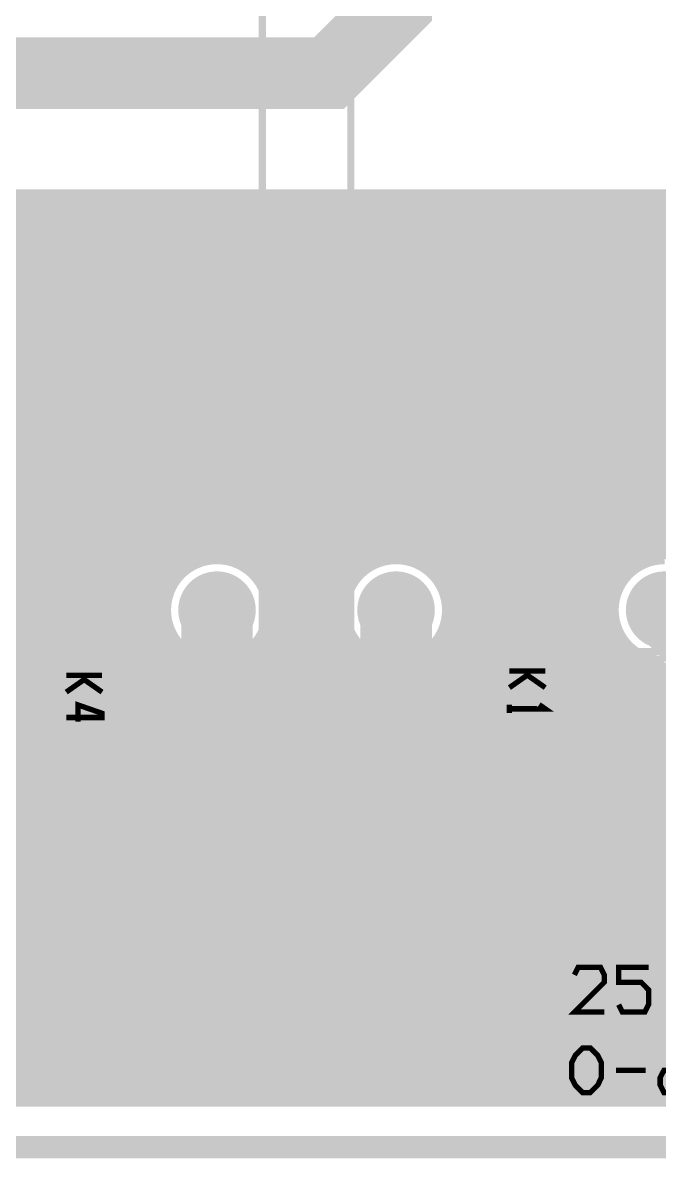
# Model space of a CAD drawing. Extents: x -5 to 112, y -62 to 71.
# Drawn here: x 74.5 to 92.56, y -5.4 to 26.83 of the extents above; entities that cross this region are included whole.
import ezdxf

# ---------------------------------------------------------------- set-up
doc = ezdxf.new("R2010")
doc.units = 0
doc.header["$MEASUREMENT"] = 0
doc.layers.get('0').update_dxf_attribs({"linetype": 'CONTINUOUS'})
for name, color, linetype in [('25-336-0_BOT', 7, 'CONTINUOUS'), ('25-336-0_DRD', 7, 'CONTINUOUS'), ('25-336-0_DRL', 2, 'CONTINUOUS'), ('25-336-0_IN1', 4, 'CONTINUOUS'), ('25-336-0_IN2', 3, 'CONTINUOUS'), ('25-336-0_SMB', 5, 'CONTINUOUS'), ('25-336-0_SMT', 10, 'CONTINUOUS'), ('25-336-0_SST', 9, 'CONTINUOUS'), ('25-336-0_TOP', 12, 'CONTINUOUS'), ('THRUHOLE_TAP', 8, 'CONTINUOUS')]:
    doc.layers.add(name, color=color, linetype=linetype)

# ---------------------------------------------------------------- blocks, each defined once
blk = doc.blocks.new('ROUND_33')
at = {"const_width": 1.09982}
blk.add_lwpolyline([(-0.54991, 0, 1), (0.54991, 0, 1)], format="xyb", close=True, dxfattribs=at)
blk = doc.blocks.new('ROUND_76')
at = {"const_width": 0.59944}
blk.add_lwpolyline([(-0.29972, 0, 1), (0.29972, 0, 1)], format="xyb", close=True, dxfattribs=at)

msp = doc.modelspace()

# ---------------------------------------------------------------- linework, layer by layer
at = {"layer": '25-336-0_BOT'}
for points, const_width in [([(86.614, 20.701), (75.311, 20.701), (75.311, 16.383), (73.787, 14.859), (67.564, 14.859), (64.135, 11.43), (64.135, 8.636)], 0.254), ([(75.565, 20.701), (75.565, 12.065), (64.77, 12.065)], 0.254), ([(86.614, 20.5232), (75.311, 20.5232)], 0.254), ([(75.3364, 20.701), (75.3364, 11.938)], 0.254), ([(75.7936, 20.701), (75.7936, 12.2936)], 0.254), ([(76.0222, 20.701), (76.0222, 12.5222)], 0.254), ([(76.2508, 20.701), (76.2508, 12.7508)], 0.254), ([(76.4794, 20.701), (76.4794, 12.9794)], 0.254), ([(76.708, 20.701), (76.708, 13.208)], 0.254), ([(76.9366, 20.701), (76.9366, 13.4366)], 0.254), ([(77.1652, 20.701), (77.1652, 13.6652)], 0.254), ([(77.3938, 20.701), (77.3938, 13.8938)], 0.254), ([(77.6224, 20.701), (77.6224, 14.1224)], 0.254), ([(77.851, 20.701), (77.851, 14.351)], 0.254), ([(78.0796, 20.701), (78.0796, 14.5796)], 0.254), ([(78.3082, 20.701), (78.3082, 14.732)], 0.254), ([(78.5368, 20.701), (78.5368, 14.732)], 0.254), ([(78.7654, 20.701), (78.7654, 14.732)], 0.254), ([(78.994, 20.701), (78.994, 14.732)], 0.254), ([(79.2226, 20.701), (79.2226, 14.732)], 0.254), ([(79.4512, 20.701), (79.4512, 14.732)], 0.254), ([(79.6798, 20.701), (79.6798, 14.732)], 0.254), ([(79.9084, 20.701), (79.9084, 14.732)], 0.254), ([(80.137, 20.701), (80.137, 14.732)], 0.254), ([(80.3656, 20.701), (80.3656, 14.732)], 0.254), ([(80.5942, 20.701), (80.5942, 14.732)], 0.254), ([(80.8228, 20.701), (80.8228, 14.732)], 0.254), ([(81.0514, 20.701), (81.0514, 14.732)], 0.254), ([(81.28, 20.701), (81.28, 14.732)], 0.254), ([(81.5086, 20.701), (81.5086, 14.732)], 0.254), ([(81.7372, 20.701), (81.7372, 14.732)], 0.254), ([(81.9658, 20.701), (81.9658, 14.732)], 0.254), ([(82.1944, 20.701), (82.1944, 14.732)], 0.254), ([(82.423, 20.701), (82.423, 14.732)], 0.254), ([(82.6516, 20.701), (82.6516, 14.732)], 0.254), ([(82.8802, 20.701), (82.8802, 14.732)], 0.254), ([(83.1088, 20.701), (83.1088, 14.732)], 0.254), ([(83.3374, 20.701), (83.3374, 14.732)], 0.254), ([(83.566, 20.701), (83.566, 14.732)], 0.254), ([(83.7946, 20.701), (83.7946, 14.732)], 0.254), ([(84.0232, 20.701), (84.0232, 14.732)], 0.254), ([(84.2518, 20.701), (84.2518, 14.732)], 0.254), ([(84.4804, 20.701), (84.4804, 14.732)], 0.254), ([(84.709, 20.701), (84.709, 14.732)], 0.254), ([(84.9376, 20.701), (84.9376, 14.732)], 0.254), ([(85.1662, 20.701), (85.1662, 14.732)], 0.254), ([(85.3948, 20.701), (85.3948, 14.732)], 0.254), ([(85.6234, 20.701), (85.6234, 14.8844)], 0.254), ([(85.852, 20.701), (85.852, 15.113)], 0.254), ([(86.0806, 20.701), (86.0806, 15.3416)], 0.254), ([(86.3092, 20.701), (86.3092, 15.5702)], 0.254), ([(86.5378, 20.701), (86.5378, 15.7988)], 0.254), ([(86.614, 20.701), (86.614, 15.875)], 0.254), ([(86.614, 20.2946), (75.311, 20.2946)], 0.254), ([(86.614, 20.066), (75.311, 20.066)], 0.254), ([(86.614, 19.8374), (75.311, 19.8374)], 0.254), ([(86.614, 19.6088), (75.311, 19.6088)], 0.254), ([(86.614, 19.3802), (75.311, 19.3802)], 0.254), ([(86.614, 19.1516), (75.311, 19.1516)], 0.254), ([(86.614, 18.923), (75.311, 18.923)], 0.254), ([(86.614, 18.6944), (75.311, 18.6944)], 0.254), ([(86.614, 18.4658), (75.311, 18.4658)], 0.254), ([(86.614, 18.2372), (75.311, 18.2372)], 0.254), ([(86.614, 18.0086), (75.311, 18.0086)], 0.254), ([(86.614, 17.78), (75.311, 17.78)], 0.254), ([(86.614, 17.5514), (75.311, 17.5514)], 0.254), ([(86.614, 17.3228), (75.311, 17.3228)], 0.254), ([(86.614, 17.0942), (75.311, 17.0942)], 0.254), ([(86.614, 16.8656), (75.311, 16.8656)], 0.254), ([(86.614, 16.637), (75.311, 16.637)], 0.254), ([(86.614, 16.4084), (75.311, 16.4084)], 0.254), ([(75.1078, 16.1798), (75.1078, 11.938)], 0.254), ([(86.614, 16.1798), (75.1078, 16.1798)], 0.254), ([(74.6506, 15.7226), (74.6506, 11.938)], 0.254), ([(86.4616, 15.7226), (74.6506, 15.7226)], 0.254), ([(74.8792, 15.9512), (74.8792, 11.938)], 0.254), ([(86.614, 15.9512), (74.8792, 15.9512)], 0.254), ([(86.614, 15.875), (85.471, 14.732)], 0.254), ([(74.422, 15.494), (74.422, 11.938)], 0.254), ([(86.233, 15.494), (74.422, 15.494)], 0.254), ([(85.7758, 15.0368), (73.9648, 15.0368)], 0.254), ([(86.0044, 15.2654), (74.1934, 15.2654)], 0.254), ([(85.5472, 14.8082), (67.5132, 14.8082)], 0.254), ([(78.232, 14.732), (75.438, 11.938)], 0.254), ([(85.471, 14.732), (78.232, 14.732)], 0.254), ([(78.0796, 14.5796), (67.2846, 14.5796)], 0.254), ([(77.6224, 14.1224), (66.8274, 14.1224)], 0.254), ([(77.851, 14.351), (67.056, 14.351)], 0.254), ([(77.3938, 13.8938), (66.5988, 13.8938)], 0.254), ([(76.9366, 13.4366), (66.1416, 13.4366)], 0.254), ([(77.1652, 13.6652), (66.3702, 13.6652)], 0.254), ([(76.708, 13.208), (65.913, 13.208)], 0.254), ([(76.4794, 12.9794), (65.6844, 12.9794)], 0.254), ([(76.0222, 12.5222), (65.2272, 12.5222)], 0.254), ([(76.2508, 12.7508), (65.4558, 12.7508)], 0.254), ([(75.7936, 12.2936), (64.9986, 12.2936)], 0.254), ([(75.438, 11.938), (70.993, 11.938)], 0.254), ([(107.0737, 7.44982), (106.63682, 7.44982), (103.759, 4.572), (98.298, 4.572), (92.71, 10.16)], 2.032), ([(90.59672, -3.53568), (90.81008, -3.32232), (90.91422, -3.1115), (90.91422, -2.68732), (90.81008, -2.4765), (90.59672, -2.26568), (90.3859, -2.26568), (90.17508, -2.4765), (90.0684, -2.68732), (90.0684, -3.1115), (90.17508, -3.32232), (90.3859, -3.53568), (90.59672, -3.53568)], 0.1524), ([(93.32468, -2.90068), (92.68968, -2.90068), (92.583, -3.1115), (92.583, -3.32232), (92.68968, -3.53568), (93.32468, -3.53568), (93.42882, -3.32232), (93.42882, -3.1115), (93.00718, -2.26568)], 0.1524), ([(91.3257, -2.90068), (92.17152, -2.90068)], 0.1524)]:
    msp.add_lwpolyline(points, dxfattribs=dict(at, const_width=const_width))
at = {"layer": '25-336-0_DRD'}
for points, const_width in [([(-5.08, 7.62), (-5.08, 71.12), (111.76, 71.12), (111.76, -5.08), (-5.08, -5.08), (-5.08, 7.62)], 0.635), ([(84.455, 18.415), (84.455, 17.78)], 0.254), ([(85.09, 18.415), (84.455, 18.415)], 0.254), ([(85.09, 17.145), (85.09, 18.415)], 0.254), ([(84.455, 17.78), (85.725, 17.78)], 0.254), ([(85.725, 17.78), (85.725, 17.145)], 0.254), ([(85.725, 17.145), (85.09, 17.145)], 0.254), ([(79.375, 10.795), (79.375, 10.16)], 0.254), ([(80.01, 10.795), (79.375, 10.795)], 0.254), ([(80.01, 9.525), (80.01, 10.795)], 0.254), ([(84.455, 10.795), (84.455, 10.16)], 0.254), ([(85.09, 10.795), (84.455, 10.795)], 0.254), ([(85.09, 9.525), (85.09, 10.795)], 0.254), ([(92.075, 10.795), (92.075, 10.16)], 0.254), ([(92.71, 10.795), (92.075, 10.795)], 0.254), ([(79.375, 10.16), (80.645, 10.16)], 0.254), ([(80.645, 10.16), (80.645, 9.525)], 0.254), ([(84.455, 10.16), (85.725, 10.16)], 0.254), ([(85.725, 10.16), (85.725, 9.525)], 0.254), ([(92.075, 10.16), (93.345, 10.16)], 0.254), ([(80.645, 9.525), (80.01, 9.525)], 0.254), ([(85.725, 9.525), (85.09, 9.525)], 0.254)]:
    msp.add_lwpolyline(points, dxfattribs=dict(at, const_width=const_width))
at = {"layer": '25-336-0_DRL', "const_width": 0.635}
msp.add_lwpolyline([(-5.08, 7.62), (-5.08, 71.12), (111.76, 71.12), (111.76, -5.08), (-5.08, -5.08), (-5.08, 7.62)], dxfattribs=at)
at = {"layer": '25-336-0_IN1', "const_width": 0.254}
for points in [[(95.18904, 21.7932), (33.8582, 21.7932)], [(95.22968, 21.971), (34.036, 21.971)], [(74.4474, 21.971), (74.4474, -3.81)], [(74.676, 21.971), (74.676, -3.81)], [(74.9046, 21.971), (74.9046, -3.81)], [(75.1332, 21.971), (75.1332, -3.81)], [(75.3618, 21.971), (75.3618, -3.81)], [(75.5904, 21.971), (75.5904, -3.81)], [(75.819, 21.971), (75.819, -3.81)], [(76.0476, 21.971), (76.0476, -3.81)], [(76.2762, 21.971), (76.2762, -3.81)], [(76.5048, 21.971), (76.5048, -3.81)], [(76.7334, 21.971), (76.7334, -3.81)], [(76.962, 21.971), (76.962, -3.81)], [(77.1906, 21.971), (77.1906, -3.81)], [(77.4192, 21.971), (77.4192, -3.81)], [(77.6478, 21.971), (77.6478, -3.81)], [(77.8764, 21.971), (77.8764, -3.81)], [(78.105, 21.971), (78.105, -3.81)], [(78.3336, 21.971), (78.3336, -3.81)], [(78.5622, 21.971), (78.5622, -3.81)], [(78.7908, 21.971), (78.7908, 10.90676)], [(79.0194, 21.971), (79.0194, 11.19124)], [(79.248, 21.971), (79.248, 11.36904)], [(79.4766, 21.971), (79.4766, 11.48588)], [(79.7052, 21.971), (79.7052, 11.557)], [(79.9338, 21.971), (79.9338, 11.58748)], [(80.1624, 21.971), (80.1624, 11.5824)], [(80.391, 21.971), (80.391, 11.53668)], [(80.6196, 21.971), (80.6196, 11.45286)], [(80.8482, 21.971), (80.8482, 11.31824)], [(81.0768, 21.971), (81.0768, 11.1125)], [(81.3054, 21.971), (81.3054, 10.76452)], [(81.534, 21.971), (81.534, -3.81)], [(81.7626, 21.971), (81.7626, -3.81)], [(81.9912, 21.971), (81.9912, -3.81)], [(82.2198, 21.971), (82.2198, -3.81)], [(82.4484, 21.971), (82.4484, -3.81)], [(82.677, 21.971), (82.677, -3.81)], [(82.9056, 21.971), (82.9056, -3.81)], [(83.1342, 21.971), (83.1342, -3.81)], [(83.3628, 21.971), (83.3628, -3.81)], [(83.5914, 21.971), (83.5914, -3.81)], [(83.82, 21.971), (83.82, 18.43786)], [(84.0486, 21.971), (84.0486, 18.76044)], [(84.2772, 21.971), (84.2772, 18.95602)], [(84.5058, 21.971), (84.5058, 19.08556)], [(84.7344, 21.971), (84.7344, 19.1643)], [(84.963, 21.971), (84.963, 19.20494)], [(85.1916, 21.971), (85.1916, 19.20494)], [(85.4202, 21.971), (85.4202, 19.17192)], [(85.6488, 21.971), (85.6488, 19.09572)], [(85.8774, 21.971), (85.8774, 18.9738)], [(86.106, 21.971), (86.106, 18.78584)], [(86.3346, 21.971), (86.3346, 18.48358)], [(86.5632, 21.971), (86.5632, -3.81)], [(86.7918, 21.971), (86.7918, -3.81)], [(87.0204, 21.971), (87.0204, -3.81)], [(87.249, 21.971), (87.249, -3.81)], [(87.4776, 21.971), (87.4776, -3.81)], [(87.7062, 21.971), (87.7062, -3.81)], [(87.9348, 21.971), (87.9348, -3.81)], [(88.1634, 21.971), (88.1634, -3.81)], [(88.392, 21.971), (88.392, -3.81)], [(88.6206, 21.971), (88.6206, -3.81)], [(88.8492, 21.971), (88.8492, -3.81)], [(89.0778, 21.971), (89.0778, -3.81)], [(89.3064, 21.971), (89.3064, -3.81)], [(89.535, 21.971), (89.535, -3.81)], [(89.7636, 21.971), (89.7636, -3.81)], [(89.9922, 21.971), (89.9922, -3.81)], [(90.2208, 21.971), (90.2208, -3.81)], [(90.4494, 21.971), (90.4494, -3.81)], [(90.678, 21.971), (90.678, -3.81)], [(90.9066, 21.971), (90.9066, -3.81)], [(91.1352, 21.971), (91.1352, -3.81)], [(91.3638, 21.971), (91.3638, 10.6426)], [(91.5924, 21.971), (91.5924, 11.05154)], [(91.821, 21.971), (91.821, 11.28014)], [(92.0496, 21.971), (92.0496, 11.42746)], [(92.2782, 21.971), (92.2782, 11.52398)], [(92.5068, 21.971), (92.5068, 11.57478)], [(95.1738, 21.5646), (33.6296, 21.5646)], [(95.19666, 21.336), (33.401, 21.336)], [(95.377, 20.8788), (32.9438, 20.8788)], [(95.2627, 21.1074), (33.1724, 21.1074)], [(95.5548, 20.6502), (32.7152, 20.6502)], [(110.49, 20.193), (32.258, 20.193)], [(95.85198, 20.4216), (32.4866, 20.4216)], [(110.49, 19.9644), (32.0294, 19.9644)], [(110.49, 19.7358), (31.8008, 19.7358)], [(110.49, 19.2786), (31.3436, 19.2786)], [(110.49, 19.5072), (31.5722, 19.5072)], [(84.43214, 19.05), (73.04786, 19.05)], [(106.32948, 19.05), (85.74786, 19.05)], [(84.10956, 18.8214), (73.37044, 18.8214)], [(83.91398, 18.5928), (73.56602, 18.5928)], [(106.0704, 18.8214), (86.07044, 18.8214)], [(105.91038, 18.5928), (86.26602, 18.5928)], [(83.78444, 18.3642), (73.69556, 18.3642)], [(105.81132, 18.3642), (86.39556, 18.3642)], [(83.7057, 18.1356), (73.7743, 18.1356)], [(105.75798, 18.1356), (86.4743, 18.1356)], [(83.66506, 17.907), (73.81494, 17.907)], [(83.66252, 17.6784), (73.81494, 17.6784)], [(105.74528, 17.907), (86.51494, 17.907)], [(105.77322, 17.6784), (86.51494, 17.6784)], [(83.69808, 17.4498), (73.78192, 17.4498)], [(105.8418, 17.4498), (86.48192, 17.4498)], [(83.8962, 16.9926), (73.5838, 16.9926)], [(83.77428, 17.2212), (73.70572, 17.2212)], [(83.82, 17.12214), (83.82, 10.81786)], [(106.15168, 16.9926), (86.2838, 16.9926)], [(86.3346, 17.07642), (86.3346, 10.86358)], [(105.96118, 17.2212), (86.40572, 17.2212)], [(84.08416, 16.764), (73.39584, 16.764)], [(84.0486, 16.79956), (84.0486, 11.14044)], [(106.47172, 16.764), (86.09584, 16.764)], [(86.106, 16.77416), (86.106, 11.16584)], [(84.38642, 16.5354), (73.09358, 16.5354)], [(84.2772, 16.60398), (84.2772, 11.33602)], [(84.5058, 16.47444), (84.5058, 11.46556)], [(84.7344, 16.3957), (84.7344, 11.5443)], [(84.963, 16.35506), (84.963, 11.58494)], [(85.1916, 16.35252), (85.1916, 11.58494)], [(85.4202, 16.38808), (85.4202, 11.55192)], [(85.6488, 16.46428), (85.6488, 11.47572)], [(110.49, 16.5354), (85.79358, 16.5354)], [(85.8774, 16.5862), (85.8774, 11.3538)], [(110.49, 16.0782), (28.1432, 16.0782)], [(110.49, 16.3068), (28.3718, 16.3068)], [(110.49, 15.8496), (27.9146, 15.8496)], [(101.53904, 15.3924), (27.4574, 15.3924)], [(101.84638, 15.621), (27.686, 15.621)], [(101.35362, 15.1638), (12.4968, 15.1638)], [(101.17074, 14.7066), (12.0396, 14.7066)], [(101.23678, 14.9352), (12.2682, 14.9352)], [(101.14534, 14.478), (11.811, 14.478)], [(101.16058, 14.2494), (11.5824, 14.2494)], [(101.3206, 13.7922), (11.1252, 13.7922)], [(101.21646, 14.0208), (11.3538, 14.0208)], [(101.48316, 13.5636), (10.8966, 13.5636)], [(101.74986, 13.335), (10.668, 13.335)], [(110.49, 13.1064), (10.668, 13.1064)], [(110.49, 12.8778), (10.668, 12.8778)], [(110.49, 12.6492), (10.668, 12.6492)], [(110.49, 12.4206), (10.668, 12.4206)], [(102.00132, 12.192), (10.668, 12.192)], [(101.61524, 11.9634), (10.668, 11.9634)], [(101.40188, 11.7348), (10.668, 11.7348)], [(79.5274, 11.5062), (72.8726, 11.5062)], [(84.6074, 11.5062), (80.4926, 11.5062)], [(92.2274, 11.5062), (85.5726, 11.5062)], [(79.11846, 11.2776), (73.28154, 11.2776)], [(84.19846, 11.2776), (80.90154, 11.2776)], [(91.81846, 11.2776), (85.98154, 11.2776)], [(78.88986, 11.049), (73.51014, 11.049)], [(83.96986, 11.049), (81.13014, 11.049)], [(91.58986, 11.049), (86.21014, 11.049)], [(78.74, 10.8204), (73.65746, 10.8204)], [(78.64602, 10.5918), (73.75398, 10.5918)], [(83.82, 10.8204), (81.27746, 10.8204)], [(83.72602, 10.5918), (81.37398, 10.5918)], [(91.44, 10.8204), (86.35746, 10.8204)], [(91.34602, 10.5918), (86.45398, 10.5918)], [(78.59522, 10.3632), (73.80478, 10.3632)], [(83.67522, 10.3632), (81.42478, 10.3632)], [(91.29522, 10.3632), (86.50478, 10.3632)], [(78.60284, 9.906), (73.79716, 9.906)], [(78.57998, 10.1346), (73.82002, 10.1346)], [(83.68284, 9.906), (81.41716, 9.906)], [(83.65998, 10.1346), (81.44002, 10.1346)], [(91.30284, 9.906), (86.49716, 9.906)], [(91.27998, 10.1346), (86.52002, 10.1346)], [(78.6638, 9.6774), (73.7362, 9.6774)], [(81.3054, 9.55294), (81.3054, -3.81)], [(83.7438, 9.6774), (81.3562, 9.6774)], [(91.3638, 9.6774), (86.4362, 9.6774)], [(91.3638, 9.6774), (91.3638, -3.81)], [(78.9305, 9.2202), (73.46696, 9.2202)], [(78.76794, 9.4488), (73.62952, 9.4488)], [(78.7908, 9.41324), (78.7908, -3.81)], [(84.0105, 9.2202), (81.08696, 9.2202)], [(83.84794, 9.4488), (81.24952, 9.4488)], [(83.82, 9.50214), (83.82, -3.81)], [(91.6305, 9.2202), (86.16696, 9.2202)], [(91.46794, 9.4488), (86.32952, 9.4488)], [(86.3346, 9.45642), (86.3346, -3.81)], [(91.5924, 9.26846), (91.5924, -3.81)], [(79.1845, 8.9916), (73.21296, 8.9916)], [(79.0194, 9.12876), (79.0194, -3.81)], [(79.248, 8.94842), (79.248, -3.81)], [(84.2645, 8.9916), (80.83296, 8.9916)], [(80.8482, 9.00176), (80.8482, -3.81)], [(81.0768, 9.2075), (81.0768, -3.81)], [(84.0486, 9.17956), (84.0486, -3.81)], [(84.2772, 8.98398), (84.2772, -3.81)], [(85.8774, 8.9662), (85.8774, -3.81)], [(91.8845, 8.9916), (85.91296, 8.9916)], [(86.106, 9.15416), (86.106, -3.81)], [(91.821, 9.03986), (91.821, -3.81)], [(79.7052, 8.763), (72.6948, 8.763)], [(79.4766, 8.83158), (79.4766, -3.81)], [(79.7052, 8.763), (79.7052, -3.81)], [(79.9338, 8.73252), (79.9338, -3.81)], [(80.1624, 8.7376), (80.1624, -3.81)], [(84.7852, 8.763), (80.3148, 8.763)], [(80.391, 8.78078), (80.391, -3.81)], [(80.6196, 8.86714), (80.6196, -3.81)], [(84.5058, 8.85444), (84.5058, -3.81)], [(84.7344, 8.7757), (84.7344, -3.81)], [(84.963, 8.73506), (84.963, -3.81)], [(85.1916, 8.73252), (85.1916, -3.81)], [(92.4052, 8.763), (85.3948, 8.763)], [(85.4202, 8.76808), (85.4202, -3.81)], [(85.6488, 8.84428), (85.6488, -3.81)], [(92.0496, 8.89), (92.0496, -3.81)], [(92.2782, 8.79602), (92.2782, -3.81)], [(92.5068, 8.74522), (92.5068, -3.81)], [(101.14534, 8.3058), (52.37226, 8.3058)], [(101.14534, 8.5344), (52.48148, 8.5344)], [(101.14534, 8.0772), (52.18176, 8.0772)], [(101.14534, 7.62), (32.9692, 7.62)], [(101.14534, 7.8486), (51.8033, 7.8486)], [(101.14534, 7.3914), (32.9692, 7.3914)], [(101.14534, 7.1628), (32.9692, 7.1628)], [(101.14534, 6.9342), (32.9692, 6.9342)], [(101.14534, 6.7056), (32.9692, 6.7056)], [(101.14534, 6.477), (32.9692, 6.477)], [(101.14534, 6.2484), (32.9692, 6.2484)], [(110.49, 6.0198), (32.9692, 6.0198)], [(110.49, 5.7912), (32.9692, 5.7912)], [(110.49, 5.5626), (32.9692, 5.5626)], [(110.49, 5.334), (32.9692, 5.334)], [(110.49, 5.1054), (32.9692, 5.1054)], [(110.49, 4.8768), (32.9692, 4.8768)], [(110.49, 4.6482), (40.07358, 4.6482)], [(110.49, 4.4196), (40.67556, 4.4196)], [(110.49, 4.191), (41.0464, 4.191)], [(110.49, 3.9624), (41.32072, 3.9624)], [(110.49, 3.7338), (41.53916, 3.7338)], [(110.49, 3.5052), (41.71188, 3.5052)], [(110.49, 3.2766), (41.85412, 3.2766)], [(110.49, 3.048), (41.96842, 3.048)], [(110.49, 2.8194), (42.05732, 2.8194)], [(110.49, 2.5908), (42.12336, 2.5908)], [(110.49, 2.3622), (42.17162, 2.3622)], [(110.49, 2.1336), (42.19956, 2.1336)], [(105.84434, 1.905), (42.20972, 1.905)], [(105.4481, 1.6764), (42.19956, 1.6764)], [(104.99344, 1.2192), (42.12336, 1.2192)], [(105.18648, 1.4478), (42.17162, 1.4478)], [(104.8512, 0.9906), (51.92522, 0.9906)], [(104.74452, 0.762), (52.2351, 0.762)], [(104.66832, 0.5334), (52.40274, 0.5334)], [(104.6226, 0.3048), (52.49672, 0.3048)], [(104.59974, 0.0762), (52.53736, 0.0762)], [(104.6353, -0.381), (52.47132, -0.381)], [(104.60482, -0.1524), (52.52974, -0.1524)], [(104.69118, -0.6096), (52.35702, -0.6096)], [(104.89438, -1.0668), (51.72202, -1.0668)], [(104.775, -0.8382), (52.15382, -0.8382)], [(105.05186, -1.2954), (57.85358, -1.2954)], [(105.26268, -1.524), (58.15584, -1.524)], [(105.55986, -1.7526), (58.3438, -1.7526)], [(106.045, -1.9812), (58.46572, -1.9812)], [(110.49, -2.2098), (58.54192, -2.2098)], [(110.49, -2.4384), (58.57494, -2.4384)], [(110.49, -2.667), (58.57494, -2.667)], [(110.49, -2.8956), (58.5343, -2.8956)], [(110.49, -3.1242), (58.45556, -3.1242)], [(110.49, -3.5814), (58.13044, -3.5814)], [(110.49, -3.3528), (58.32602, -3.3528)], [(110.49, -3.81), (57.80786, -3.81)]]:
    msp.add_lwpolyline(points, dxfattribs=at)
for points in [[(85.09, 19.21002, 0.4142136), (83.65998, 17.78)], [(86.52002, 17.78, 0.4142136), (85.09, 19.21002)], [(83.65998, 17.78, 0.4142136), (85.09, 16.34998)], [(85.09, 16.34998, 0.4142136), (86.52002, 17.78)], [(80.01, 11.59002, 0.4142136), (78.57998, 10.16)], [(81.44002, 10.16, 0.4142136), (80.01, 11.59002)], [(85.09, 11.59002, 0.4142136), (83.65998, 10.16)], [(86.52002, 10.16, 0.4142136), (85.09, 11.59002)], [(92.71, 11.59002, 0.4142136), (91.27998, 10.16)], [(78.57998, 10.16, 0.4142136), (80.01, 8.72998)], [(80.01, 8.72998, 0.4142136), (81.44002, 10.16)], [(83.65998, 10.16, 0.4142136), (85.09, 8.72998)], [(85.09, 8.72998, 0.4142136), (86.52002, 10.16)], [(91.27998, 10.16, 0.4142136), (92.71, 8.72998)]]:
    msp.add_lwpolyline(points, format="xyb", dxfattribs=at)
at = {"layer": '25-336-0_IN2', "const_width": 0.254}
for points in [[(95.18904, 21.7932), (33.8582, 21.7932)], [(95.22968, 21.971), (34.036, 21.971)], [(74.4474, 21.971), (74.4474, -3.81)], [(74.676, 21.971), (74.676, -3.81)], [(74.9046, 21.971), (74.9046, -3.81)], [(75.1332, 21.971), (75.1332, -3.81)], [(75.3618, 21.971), (75.3618, -3.81)], [(75.5904, 21.971), (75.5904, -3.81)], [(75.819, 21.971), (75.819, -3.81)], [(76.0476, 21.971), (76.0476, -3.81)], [(76.2762, 21.971), (76.2762, -3.81)], [(76.5048, 21.971), (76.5048, -3.81)], [(76.7334, 21.971), (76.7334, -3.81)], [(76.962, 21.971), (76.962, -3.81)], [(77.1906, 21.971), (77.1906, -3.81)], [(77.4192, 21.971), (77.4192, -3.81)], [(77.6478, 21.971), (77.6478, -3.81)], [(77.8764, 21.971), (77.8764, -3.81)], [(78.105, 21.971), (78.105, -3.81)], [(78.3336, 21.971), (78.3336, -3.81)], [(78.5622, 21.971), (78.5622, -3.81)], [(78.7908, 21.971), (78.7908, 10.90676)], [(79.0194, 21.971), (79.0194, 11.19124)], [(79.248, 21.971), (79.248, 11.36904)], [(79.4766, 21.971), (79.4766, 11.48588)], [(79.7052, 21.971), (79.7052, 11.557)], [(79.9338, 21.971), (79.9338, 11.58748)], [(80.1624, 21.971), (80.1624, 11.5824)], [(80.391, 21.971), (80.391, 11.53668)], [(80.6196, 21.971), (80.6196, 11.45286)], [(80.8482, 21.971), (80.8482, 11.31824)], [(81.0768, 21.971), (81.0768, 11.1125)], [(81.3054, 21.971), (81.3054, 10.76452)], [(81.534, 21.971), (81.534, -3.81)], [(81.7626, 21.971), (81.7626, -3.81)], [(81.9912, 21.971), (81.9912, -3.81)], [(82.2198, 21.971), (82.2198, -3.81)], [(82.4484, 21.971), (82.4484, -3.81)], [(82.677, 21.971), (82.677, -3.81)], [(82.9056, 21.971), (82.9056, -3.81)], [(83.1342, 21.971), (83.1342, -3.81)], [(83.3628, 21.971), (83.3628, -3.81)], [(83.5914, 21.971), (83.5914, -3.81)], [(83.82, 21.971), (83.82, 18.43786)], [(84.0486, 21.971), (84.0486, 18.76044)], [(84.2772, 21.971), (84.2772, 18.95602)], [(84.5058, 21.971), (84.5058, 19.08556)], [(84.7344, 21.971), (84.7344, 19.1643)], [(84.963, 21.971), (84.963, 19.20494)], [(85.1916, 21.971), (85.1916, 19.20494)], [(85.4202, 21.971), (85.4202, 19.17192)], [(85.6488, 21.971), (85.6488, 19.09572)], [(85.8774, 21.971), (85.8774, 18.9738)], [(86.106, 21.971), (86.106, 18.78584)], [(86.3346, 21.971), (86.3346, 18.48358)], [(86.5632, 21.971), (86.5632, -3.81)], [(86.7918, 21.971), (86.7918, -3.81)], [(87.0204, 21.971), (87.0204, -3.81)], [(87.249, 21.971), (87.249, -3.81)], [(87.4776, 21.971), (87.4776, -3.81)], [(87.7062, 21.971), (87.7062, -3.81)], [(87.9348, 21.971), (87.9348, -3.81)], [(88.1634, 21.971), (88.1634, -3.81)], [(88.392, 21.971), (88.392, -3.81)], [(88.6206, 21.971), (88.6206, -3.81)], [(88.8492, 21.971), (88.8492, -3.81)], [(89.0778, 21.971), (89.0778, -3.81)], [(89.3064, 21.971), (89.3064, -3.81)], [(89.535, 21.971), (89.535, -3.81)], [(89.7636, 21.971), (89.7636, -3.81)], [(89.9922, 21.971), (89.9922, -3.81)], [(90.2208, 21.971), (90.2208, -3.81)], [(90.4494, 21.971), (90.4494, -3.81)], [(90.678, 21.971), (90.678, -3.81)], [(90.9066, 21.971), (90.9066, -3.81)], [(91.1352, 21.971), (91.1352, -3.81)], [(91.3638, 21.971), (91.3638, 10.6426)], [(91.5924, 21.971), (91.5924, 11.05154)], [(91.821, 21.971), (91.821, 11.28014)], [(92.0496, 21.971), (92.0496, 11.42746)], [(92.2782, 21.971), (92.2782, 11.52398)], [(92.5068, 21.971), (92.5068, 11.57478)], [(95.1738, 21.5646), (33.6296, 21.5646)], [(95.19666, 21.336), (33.401, 21.336)], [(95.377, 20.8788), (32.9438, 20.8788)], [(95.2627, 21.1074), (33.1724, 21.1074)], [(95.5548, 20.6502), (32.7152, 20.6502)], [(110.49, 20.193), (32.258, 20.193)], [(95.85198, 20.4216), (32.4866, 20.4216)], [(110.49, 19.9644), (32.0294, 19.9644)], [(110.49, 19.7358), (31.8008, 19.7358)], [(110.49, 19.2786), (31.3436, 19.2786)], [(110.49, 19.5072), (31.5722, 19.5072)], [(84.43214, 19.05), (73.04786, 19.05)], [(106.32948, 19.05), (85.74786, 19.05)], [(84.10956, 18.8214), (73.37044, 18.8214)], [(83.91398, 18.5928), (73.56602, 18.5928)], [(106.0704, 18.8214), (86.07044, 18.8214)], [(105.91038, 18.5928), (86.26602, 18.5928)], [(83.78444, 18.3642), (73.69556, 18.3642)], [(105.81132, 18.3642), (86.39556, 18.3642)], [(83.7057, 18.1356), (73.7743, 18.1356)], [(105.75798, 18.1356), (86.4743, 18.1356)], [(83.66506, 17.907), (73.81494, 17.907)], [(83.66252, 17.6784), (73.81494, 17.6784)], [(105.74528, 17.907), (86.51494, 17.907)], [(105.77322, 17.6784), (86.51494, 17.6784)], [(83.69808, 17.4498), (73.78192, 17.4498)], [(105.8418, 17.4498), (86.48192, 17.4498)], [(83.8962, 16.9926), (73.5838, 16.9926)], [(83.77428, 17.2212), (73.70572, 17.2212)], [(83.82, 17.12214), (83.82, 10.81786)], [(106.15168, 16.9926), (86.2838, 16.9926)], [(86.3346, 17.07642), (86.3346, 10.86358)], [(105.96118, 17.2212), (86.40572, 17.2212)], [(84.08416, 16.764), (73.39584, 16.764)], [(84.0486, 16.79956), (84.0486, 11.14044)], [(106.47172, 16.764), (86.09584, 16.764)], [(86.106, 16.77416), (86.106, 11.16584)], [(84.38642, 16.5354), (73.09358, 16.5354)], [(84.2772, 16.60398), (84.2772, 11.33602)], [(84.5058, 16.47444), (84.5058, 11.46556)], [(84.7344, 16.3957), (84.7344, 11.5443)], [(84.963, 16.35506), (84.963, 11.58494)], [(85.1916, 16.35252), (85.1916, 11.58494)], [(85.4202, 16.38808), (85.4202, 11.55192)], [(85.6488, 16.46428), (85.6488, 11.47572)], [(110.49, 16.5354), (85.79358, 16.5354)], [(85.8774, 16.5862), (85.8774, 11.3538)], [(110.49, 16.0782), (28.1432, 16.0782)], [(110.49, 16.3068), (28.3718, 16.3068)], [(110.49, 15.8496), (27.9146, 15.8496)], [(101.53904, 15.3924), (27.4574, 15.3924)], [(101.84638, 15.621), (27.686, 15.621)], [(101.35362, 15.1638), (12.4968, 15.1638)], [(101.17074, 14.7066), (12.0396, 14.7066)], [(101.23678, 14.9352), (12.2682, 14.9352)], [(101.14534, 14.478), (11.811, 14.478)], [(101.16058, 14.2494), (11.5824, 14.2494)], [(101.3206, 13.7922), (11.1252, 13.7922)], [(101.21646, 14.0208), (11.3538, 14.0208)], [(101.48316, 13.5636), (10.8966, 13.5636)], [(101.74986, 13.335), (10.668, 13.335)], [(110.49, 13.1064), (10.668, 13.1064)], [(110.49, 12.8778), (10.668, 12.8778)], [(110.49, 12.6492), (10.668, 12.6492)], [(110.49, 12.4206), (10.668, 12.4206)], [(102.00132, 12.192), (10.668, 12.192)], [(101.61524, 11.9634), (10.668, 11.9634)], [(101.40188, 11.7348), (10.668, 11.7348)], [(79.5274, 11.5062), (72.8726, 11.5062)], [(84.6074, 11.5062), (80.4926, 11.5062)], [(92.2274, 11.5062), (85.5726, 11.5062)], [(79.11846, 11.2776), (73.28154, 11.2776)], [(84.19846, 11.2776), (80.90154, 11.2776)], [(91.81846, 11.2776), (85.98154, 11.2776)], [(78.88986, 11.049), (73.51014, 11.049)], [(83.96986, 11.049), (81.13014, 11.049)], [(91.58986, 11.049), (86.21014, 11.049)], [(78.74, 10.8204), (73.65746, 10.8204)], [(78.64602, 10.5918), (73.75398, 10.5918)], [(83.82, 10.8204), (81.27746, 10.8204)], [(83.72602, 10.5918), (81.37398, 10.5918)], [(91.44, 10.8204), (86.35746, 10.8204)], [(91.34602, 10.5918), (86.45398, 10.5918)], [(78.59522, 10.3632), (73.80478, 10.3632)], [(83.67522, 10.3632), (81.42478, 10.3632)], [(91.29522, 10.3632), (86.50478, 10.3632)], [(78.60284, 9.906), (73.79716, 9.906)], [(78.57998, 10.1346), (73.82002, 10.1346)], [(83.68284, 9.906), (81.41716, 9.906)], [(83.65998, 10.1346), (81.44002, 10.1346)], [(91.30284, 9.906), (86.49716, 9.906)], [(91.27998, 10.1346), (86.52002, 10.1346)], [(78.6638, 9.6774), (73.7362, 9.6774)], [(81.3054, 9.55294), (81.3054, -3.81)], [(83.7438, 9.6774), (81.3562, 9.6774)], [(91.3638, 9.6774), (86.4362, 9.6774)], [(91.3638, 9.6774), (91.3638, -3.81)], [(78.9305, 9.2202), (73.46696, 9.2202)], [(78.76794, 9.4488), (73.62952, 9.4488)], [(78.7908, 9.41324), (78.7908, -3.81)], [(84.0105, 9.2202), (81.08696, 9.2202)], [(83.84794, 9.4488), (81.24952, 9.4488)], [(83.82, 9.50214), (83.82, -3.81)], [(91.6305, 9.2202), (86.16696, 9.2202)], [(91.46794, 9.4488), (86.32952, 9.4488)], [(86.3346, 9.45642), (86.3346, -3.81)], [(91.5924, 9.26846), (91.5924, -3.81)], [(79.1845, 8.9916), (73.21296, 8.9916)], [(79.0194, 9.12876), (79.0194, -3.81)], [(79.248, 8.94842), (79.248, -3.81)], [(84.2645, 8.9916), (80.83296, 8.9916)], [(80.8482, 9.00176), (80.8482, -3.81)], [(81.0768, 9.2075), (81.0768, -3.81)], [(84.0486, 9.17956), (84.0486, -3.81)], [(84.2772, 8.98398), (84.2772, -3.81)], [(85.8774, 8.9662), (85.8774, -3.81)], [(91.8845, 8.9916), (85.91296, 8.9916)], [(86.106, 9.15416), (86.106, -3.81)], [(91.821, 9.03986), (91.821, -3.81)], [(79.7052, 8.763), (72.6948, 8.763)], [(79.4766, 8.83158), (79.4766, -3.81)], [(79.7052, 8.763), (79.7052, -3.81)], [(79.9338, 8.73252), (79.9338, -3.81)], [(80.1624, 8.7376), (80.1624, -3.81)], [(84.7852, 8.763), (80.3148, 8.763)], [(80.391, 8.78078), (80.391, -3.81)], [(80.6196, 8.86714), (80.6196, -3.81)], [(84.5058, 8.85444), (84.5058, -3.81)], [(84.7344, 8.7757), (84.7344, -3.81)], [(84.963, 8.73506), (84.963, -3.81)], [(85.1916, 8.73252), (85.1916, -3.81)], [(92.4052, 8.763), (85.3948, 8.763)], [(85.4202, 8.76808), (85.4202, -3.81)], [(85.6488, 8.84428), (85.6488, -3.81)], [(92.0496, 8.89), (92.0496, -3.81)], [(92.2782, 8.79602), (92.2782, -3.81)], [(92.5068, 8.74522), (92.5068, -3.81)], [(101.14534, 8.3058), (52.37226, 8.3058)], [(101.14534, 8.5344), (52.48148, 8.5344)], [(101.14534, 8.0772), (52.18176, 8.0772)], [(101.14534, 7.62), (32.9692, 7.62)], [(101.14534, 7.8486), (51.8033, 7.8486)], [(101.14534, 7.3914), (32.9692, 7.3914)], [(101.14534, 7.1628), (32.9692, 7.1628)], [(101.14534, 6.9342), (32.9692, 6.9342)], [(101.14534, 6.7056), (32.9692, 6.7056)], [(101.14534, 6.477), (32.9692, 6.477)], [(101.14534, 6.2484), (32.9692, 6.2484)], [(110.49, 6.0198), (32.9692, 6.0198)], [(110.49, 5.7912), (32.9692, 5.7912)], [(110.49, 5.5626), (32.9692, 5.5626)], [(110.49, 5.334), (32.9692, 5.334)], [(110.49, 5.1054), (32.9692, 5.1054)], [(110.49, 4.8768), (32.9692, 4.8768)], [(110.49, 4.6482), (40.07358, 4.6482)], [(110.49, 4.4196), (40.67556, 4.4196)], [(110.49, 4.191), (41.0464, 4.191)], [(110.49, 3.9624), (41.32072, 3.9624)], [(110.49, 3.7338), (41.53916, 3.7338)], [(110.49, 3.5052), (41.71188, 3.5052)], [(110.49, 3.2766), (41.85412, 3.2766)], [(110.49, 3.048), (41.96842, 3.048)], [(110.49, 2.8194), (42.05732, 2.8194)], [(110.49, 2.5908), (42.12336, 2.5908)], [(110.49, 2.3622), (42.17162, 2.3622)], [(110.49, 2.1336), (42.19956, 2.1336)], [(105.84434, 1.905), (42.20972, 1.905)], [(105.4481, 1.6764), (42.19956, 1.6764)], [(104.99344, 1.2192), (42.12336, 1.2192)], [(105.18648, 1.4478), (42.17162, 1.4478)], [(104.8512, 0.9906), (51.92522, 0.9906)], [(104.74452, 0.762), (52.2351, 0.762)], [(104.66832, 0.5334), (52.40274, 0.5334)], [(104.6226, 0.3048), (52.49672, 0.3048)], [(104.59974, 0.0762), (52.53736, 0.0762)], [(104.6353, -0.381), (52.47132, -0.381)], [(104.60482, -0.1524), (52.52974, -0.1524)], [(104.69118, -0.6096), (52.35702, -0.6096)], [(104.89438, -1.0668), (51.72202, -1.0668)], [(104.775, -0.8382), (52.15382, -0.8382)], [(105.05186, -1.2954), (57.85358, -1.2954)], [(105.26268, -1.524), (58.15584, -1.524)], [(105.55986, -1.7526), (58.3438, -1.7526)], [(106.045, -1.9812), (58.46572, -1.9812)], [(110.49, -2.2098), (58.54192, -2.2098)], [(110.49, -2.4384), (58.57494, -2.4384)], [(110.49, -2.667), (58.57494, -2.667)], [(110.49, -2.8956), (58.5343, -2.8956)], [(110.49, -3.1242), (58.45556, -3.1242)], [(110.49, -3.5814), (58.13044, -3.5814)], [(110.49, -3.3528), (58.32602, -3.3528)], [(110.49, -3.81), (57.80786, -3.81)]]:
    msp.add_lwpolyline(points, dxfattribs=at)
for points in [[(85.09, 19.21002, 0.4142136), (83.65998, 17.78)], [(86.52002, 17.78, 0.4142136), (85.09, 19.21002)], [(83.65998, 17.78, 0.4142136), (85.09, 16.34998)], [(85.09, 16.34998, 0.4142136), (86.52002, 17.78)], [(80.01, 11.59002, 0.4142136), (78.57998, 10.16)], [(81.44002, 10.16, 0.4142136), (80.01, 11.59002)], [(85.09, 11.59002, 0.4142136), (83.65998, 10.16)], [(86.52002, 10.16, 0.4142136), (85.09, 11.59002)], [(92.71, 11.59002, 0.4142136), (91.27998, 10.16)], [(78.57998, 10.16, 0.4142136), (80.01, 8.72998)], [(80.01, 8.72998, 0.4142136), (81.44002, 10.16)], [(83.65998, 10.16, 0.4142136), (85.09, 8.72998)], [(85.09, 8.72998, 0.4142136), (86.52002, 10.16)], [(91.27998, 10.16, 0.4142136), (92.71, 8.72998)]]:
    msp.add_lwpolyline(points, format="xyb", dxfattribs=at)
at = {"layer": '25-336-0_SMB', "const_width": 0.254}
for points in [[(86.233, 20.32), (75.946, 20.32), (75.946, 16.383), (74.041, 14.478), (67.945, 14.478), (64.643, 11.176), (64.643, 8.89)], [(86.233, 20.193), (75.946, 20.193)], [(76.1746, 20.32), (76.1746, 13.1826)], [(76.4032, 20.32), (76.4032, 13.4112)], [(76.6318, 20.32), (76.6318, 13.6398)], [(76.8604, 20.32), (76.8604, 13.8684)], [(77.089, 20.32), (77.089, 14.097)], [(77.3176, 20.32), (77.3176, 14.3256)], [(77.5462, 20.32), (77.5462, 14.5542)], [(77.7748, 20.32), (77.7748, 14.7828)], [(78.0034, 20.32), (78.0034, 15.0114)], [(78.232, 20.32), (78.232, 15.24)], [(78.4606, 20.32), (78.4606, 15.24)], [(78.6892, 20.32), (78.6892, 15.24)], [(78.9178, 20.32), (78.9178, 15.24)], [(79.1464, 20.32), (79.1464, 15.24)], [(79.375, 20.32), (79.375, 15.24)], [(79.6036, 20.32), (79.6036, 15.24)], [(79.8322, 20.32), (79.8322, 15.24)], [(80.0608, 20.32), (80.0608, 15.24)], [(80.2894, 20.32), (80.2894, 15.24)], [(80.518, 20.32), (80.518, 15.24)], [(80.7466, 20.32), (80.7466, 15.24)], [(80.9752, 20.32), (80.9752, 15.24)], [(81.2038, 20.32), (81.2038, 15.24)], [(81.4324, 20.32), (81.4324, 15.24)], [(81.661, 20.32), (81.661, 15.24)], [(81.8896, 20.32), (81.8896, 15.24)], [(82.1182, 20.32), (82.1182, 15.24)], [(82.3468, 20.32), (82.3468, 15.24)], [(82.5754, 20.32), (82.5754, 15.24)], [(82.804, 20.32), (82.804, 15.24)], [(83.0326, 20.32), (83.0326, 15.24)], [(83.2612, 20.32), (83.2612, 15.24)], [(83.4898, 20.32), (83.4898, 15.24)], [(83.7184, 20.32), (83.7184, 15.24)], [(83.947, 20.32), (83.947, 15.24)], [(84.1756, 20.32), (84.1756, 15.24)], [(84.4042, 20.32), (84.4042, 15.24)], [(84.6328, 20.32), (84.6328, 15.24)], [(84.8614, 20.32), (84.8614, 15.24)], [(85.09, 20.32), (85.09, 15.24)], [(85.3186, 20.32), (85.3186, 15.24)], [(85.5472, 20.32), (85.5472, 15.4432)], [(85.7758, 20.32), (85.7758, 15.6718)], [(86.0044, 20.32), (86.0044, 15.9004)], [(86.233, 20.32), (86.233, 16.129)], [(86.233, 19.9644), (75.946, 19.9644)], [(86.233, 19.7358), (75.946, 19.7358)], [(86.233, 19.5072), (75.946, 19.5072)], [(86.233, 19.2786), (75.946, 19.2786)], [(86.233, 19.05), (75.946, 19.05)], [(86.233, 18.8214), (75.946, 18.8214)], [(86.233, 18.5928), (75.946, 18.5928)], [(86.233, 18.3642), (75.946, 18.3642)], [(86.233, 18.1356), (75.946, 18.1356)], [(86.233, 17.907), (75.946, 17.907)], [(86.233, 17.6784), (75.946, 17.6784)], [(86.233, 17.4498), (75.946, 17.4498)], [(86.233, 17.2212), (75.946, 17.2212)], [(86.233, 16.9926), (75.946, 16.9926)], [(86.233, 16.764), (75.946, 16.764)], [(86.233, 16.5354), (75.946, 16.5354)], [(75.946, 16.383), (75.946, 12.954)], [(86.1822, 16.0782), (75.6412, 16.0782)], [(75.7174, 16.1544), (75.7174, 12.7254)], [(86.233, 16.3068), (75.8698, 16.3068)], [(86.233, 16.129), (85.344, 15.24)], [(75.2602, 15.6972), (75.2602, 12.446)], [(85.9536, 15.8496), (75.4126, 15.8496)], [(75.4888, 15.9258), (75.4888, 12.4968)], [(85.4964, 15.3924), (74.9554, 15.3924)], [(75.0316, 15.4686), (75.0316, 12.446)], [(85.725, 15.621), (75.184, 15.621)], [(78.1558, 15.1638), (74.7268, 15.1638)], [(74.803, 15.24), (74.803, 12.446)], [(78.232, 15.24), (75.438, 12.446)], [(85.344, 15.24), (78.232, 15.24)], [(77.6986, 14.7066), (74.2696, 14.7066)], [(77.9272, 14.9352), (74.4982, 14.9352)], [(74.5744, 15.0114), (74.5744, 12.446)], [(77.47, 14.478), (74.041, 14.478)], [(77.2414, 14.2494), (67.7164, 14.2494)], [(76.7842, 13.7922), (67.2592, 13.7922)], [(77.0128, 14.0208), (67.4878, 14.0208)], [(76.5556, 13.5636), (67.0306, 13.5636)], [(76.0984, 13.1064), (66.5734, 13.1064)], [(76.327, 13.335), (66.802, 13.335)], [(75.8698, 12.8778), (66.3448, 12.8778)], [(75.6412, 12.6492), (66.1162, 12.6492)], [(75.438, 12.446), (70.993, 12.446)]]:
    msp.add_lwpolyline(points, dxfattribs=at)
at = {"layer": '25-336-0_SST'}
for points, const_width in [([(71.20382, 29.16936), (81.29524, 29.16936), (81.29524, 8.98906), (71.10476, 8.98906), (71.10476, 29.16936), (71.20382, 29.16936)], 0.20066), ([(83.90382, 29.16936), (93.99524, 29.16936), (93.99524, 8.98906), (83.80476, 8.98906), (83.80476, 29.16936), (83.90382, 29.16936)], 0.20066), ([(76.74864, 8.3058), (75.73264, 8.3058)], 0.1524), ([(89.32164, 8.4328), (88.30564, 8.4328)], 0.1524), ([(88.30564, 7.96036), (88.81364, 8.31596), (89.32164, 7.96036)], 0.1524), ([(75.73264, 7.83336), (76.24064, 8.18896), (76.74864, 7.83336)], 0.1524), ([(76.07046, 6.99516), (76.07046, 7.4676), (76.74864, 7.23138), (76.74864, 7.112), (75.73264, 7.112)], 0.1524), ([(88.30564, 7.239), (88.30564, 7.47776)], 0.1524), ([(88.30564, 7.35838), (89.32164, 7.35838), (89.15146, 7.47776)], 0.1524), ([(85.852, 4.191), (71.628, 4.191), (71.628, 1.778)], 0.635), ([(85.852, 3.937), (71.628, 3.937)], 0.635), ([(74.3585, 4.191), (74.3585, 1.778)], 0.635), ([(74.93, 4.191), (74.93, 1.778)], 0.635), ([(75.5015, 4.191), (75.5015, 1.778)], 0.635), ([(76.073, 4.191), (76.073, 1.778)], 0.635), ([(76.6445, 4.191), (76.6445, 1.778)], 0.635), ([(77.216, 4.191), (77.216, 1.778)], 0.635), ([(77.7875, 4.191), (77.7875, 1.778)], 0.635), ([(78.359, 4.191), (78.359, 1.778)], 0.635), ([(78.9305, 4.191), (78.9305, 1.778)], 0.635), ([(79.502, 4.191), (79.502, 1.778)], 0.635), ([(80.0735, 4.191), (80.0735, 1.778)], 0.635), ([(80.645, 4.191), (80.645, 1.778)], 0.635), ([(81.2165, 4.191), (81.2165, 1.778)], 0.635), ([(81.788, 4.191), (81.788, 1.778)], 0.635), ([(82.3595, 4.191), (82.3595, 1.778)], 0.635), ([(82.931, 4.191), (82.931, 1.778)], 0.635), ([(83.5025, 4.191), (83.5025, 1.778)], 0.635), ([(84.074, 4.191), (84.074, 1.778)], 0.635), ([(84.6455, 4.191), (84.6455, 1.778)], 0.635), ([(85.217, 4.191), (85.217, 1.778)], 0.635), ([(85.7885, 4.191), (85.7885, 1.778)], 0.635), ([(85.852, 4.191), (85.852, 1.778)], 0.635), ([(85.852, 3.3655), (71.628, 3.3655)], 0.635), ([(85.852, 2.794), (71.628, 2.794)], 0.635), ([(85.852, 2.2225), (71.628, 2.2225)], 0.635), ([(85.852, 1.778), (71.628, 1.778)], 0.635), ([(85.852, 0.508), (71.628, 0.508), (71.628, -1.905)], 0.635), ([(74.3585, 0.508), (74.3585, -1.905)], 0.635), ([(74.93, 0.508), (74.93, -1.905)], 0.635), ([(75.5015, 0.508), (75.5015, -1.905)], 0.635), ([(76.073, 0.508), (76.073, -1.905)], 0.635), ([(76.6445, 0.508), (76.6445, -1.905)], 0.635), ([(77.216, 0.508), (77.216, -1.905)], 0.635), ([(77.7875, 0.508), (77.7875, -1.905)], 0.635), ([(78.359, 0.508), (78.359, -1.905)], 0.635), ([(78.9305, 0.508), (78.9305, -1.905)], 0.635), ([(79.502, 0.508), (79.502, -1.905)], 0.635), ([(80.0735, 0.508), (80.0735, -1.905)], 0.635), ([(80.645, 0.508), (80.645, -1.905)], 0.635), ([(81.2165, 0.508), (81.2165, -1.905)], 0.635), ([(81.788, 0.508), (81.788, -1.905)], 0.635), ([(82.3595, 0.508), (82.3595, -1.905)], 0.635), ([(82.931, 0.508), (82.931, -1.905)], 0.635), ([(83.5025, 0.508), (83.5025, -1.905)], 0.635), ([(84.074, 0.508), (84.074, -1.905)], 0.635), ([(84.6455, 0.508), (84.6455, -1.905)], 0.635), ([(85.217, 0.508), (85.217, -1.905)], 0.635), ([(85.7885, 0.508), (85.7885, -1.905)], 0.635), ([(85.852, 0.508), (85.852, -1.905)], 0.635), ([(85.852, 0.254), (71.628, 0.254)], 0.635), ([(85.852, -0.3175), (71.628, -0.3175)], 0.635), ([(90.9955, -1.24968), (90.14968, -1.24968), (90.9955, -0.40132), (90.9955, -0.1905), (90.88882, 0.02032), (90.25382, 0.02032), (90.14968, -0.1905)], 0.1524), ([(91.40698, -1.03632), (91.51112, -1.24968), (92.14612, -1.24968), (92.2528, -1.03632), (92.2528, -0.61468), (92.04198, -0.40132), (91.40698, -0.40132), (91.40698, 0.02032), (92.2528, 0.02032)], 0.1524), ([(85.852, -0.889), (71.628, -0.889)], 0.635), ([(85.852, -1.4605), (71.628, -1.4605)], 0.635), ([(85.852, -1.905), (71.628, -1.905)], 0.635)]:
    msp.add_lwpolyline(points, dxfattribs=dict(at, const_width=const_width))
at = {"layer": '25-336-0_TOP'}
for points, const_width in [([(59.69, 27.94), (59.69, 25.527), (59.69, 25.4), (72.39, 25.4), (72.39, 27.94), (72.39, 25.4), (83.185, 25.4), (85.09, 27.305), (85.09, 27.94)], 2.032), ([(86.614, 20.701), (75.311, 20.701), (75.311, 16.383), (73.787, 14.859), (67.564, 14.859), (64.135, 11.43), (64.135, 8.636)], 0.254), ([(86.614, 20.5232), (75.311, 20.5232)], 0.254), ([(75.3364, 20.701), (75.3364, 11.938)], 0.254), ([(75.565, 20.701), (75.565, 12.065)], 0.254), ([(75.7936, 20.701), (75.7936, 12.2936)], 0.254), ([(76.0222, 20.701), (76.0222, 12.5222)], 0.254), ([(76.2508, 20.701), (76.2508, 12.7508)], 0.254), ([(76.4794, 20.701), (76.4794, 12.9794)], 0.254), ([(76.708, 20.701), (76.708, 13.208)], 0.254), ([(76.9366, 20.701), (76.9366, 13.4366)], 0.254), ([(77.1652, 20.701), (77.1652, 13.6652)], 0.254), ([(77.3938, 20.701), (77.3938, 13.8938)], 0.254), ([(77.6224, 20.701), (77.6224, 14.1224)], 0.254), ([(77.851, 20.701), (77.851, 14.351)], 0.254), ([(78.0796, 20.701), (78.0796, 14.5796)], 0.254), ([(78.3082, 20.701), (78.3082, 14.732)], 0.254), ([(78.5368, 20.701), (78.5368, 14.732)], 0.254), ([(78.7654, 20.701), (78.7654, 14.732)], 0.254), ([(78.994, 20.701), (78.994, 14.732)], 0.254), ([(79.2226, 20.701), (79.2226, 14.732)], 0.254), ([(79.4512, 20.701), (79.4512, 14.732)], 0.254), ([(79.6798, 20.701), (79.6798, 14.732)], 0.254), ([(79.9084, 20.701), (79.9084, 14.732)], 0.254), ([(80.137, 20.701), (80.137, 14.732)], 0.254), ([(80.3656, 20.701), (80.3656, 14.732)], 0.254), ([(80.5942, 20.701), (80.5942, 14.732)], 0.254), ([(80.8228, 20.701), (80.8228, 14.732)], 0.254), ([(81.0514, 20.701), (81.0514, 14.732)], 0.254), ([(81.28, 20.701), (81.28, 14.732)], 0.254), ([(81.5086, 20.701), (81.5086, 14.732)], 0.254), ([(81.7372, 20.701), (81.7372, 14.732)], 0.254), ([(81.9658, 20.701), (81.9658, 14.732)], 0.254), ([(82.1944, 20.701), (82.1944, 14.732)], 0.254), ([(82.423, 20.701), (82.423, 14.732)], 0.254), ([(82.6516, 20.701), (82.6516, 14.732)], 0.254), ([(82.8802, 20.701), (82.8802, 14.732)], 0.254), ([(83.1088, 20.701), (83.1088, 14.732)], 0.254), ([(83.3374, 20.701), (83.3374, 14.732)], 0.254), ([(83.566, 20.701), (83.566, 14.732)], 0.254), ([(83.7946, 20.701), (83.7946, 14.732)], 0.254), ([(84.0232, 20.701), (84.0232, 14.732)], 0.254), ([(84.2518, 20.701), (84.2518, 14.732)], 0.254), ([(84.4804, 20.701), (84.4804, 14.732)], 0.254), ([(84.709, 20.701), (84.709, 14.732)], 0.254), ([(84.9376, 20.701), (84.9376, 14.732)], 0.254), ([(85.1662, 20.701), (85.1662, 14.732)], 0.254), ([(85.3948, 20.701), (85.3948, 14.732)], 0.254), ([(85.6234, 20.701), (85.6234, 14.8844)], 0.254), ([(85.852, 20.701), (85.852, 15.113)], 0.254), ([(86.0806, 20.701), (86.0806, 15.3416)], 0.254), ([(86.3092, 20.701), (86.3092, 15.5702)], 0.254), ([(86.5378, 20.701), (86.5378, 15.7988)], 0.254), ([(86.614, 20.701), (86.614, 15.875)], 0.254), ([(86.614, 20.2946), (75.311, 20.2946)], 0.254), ([(86.614, 20.066), (75.311, 20.066)], 0.254), ([(86.614, 19.8374), (75.311, 19.8374)], 0.254), ([(86.614, 19.6088), (75.311, 19.6088)], 0.254), ([(86.614, 19.3802), (75.311, 19.3802)], 0.254), ([(86.614, 19.1516), (75.311, 19.1516)], 0.254), ([(86.614, 18.923), (75.311, 18.923)], 0.254), ([(86.614, 18.6944), (75.311, 18.6944)], 0.254), ([(86.614, 18.4658), (75.311, 18.4658)], 0.254), ([(86.614, 18.2372), (75.311, 18.2372)], 0.254), ([(86.614, 18.0086), (75.311, 18.0086)], 0.254), ([(86.614, 17.78), (75.311, 17.78)], 0.254), ([(86.614, 17.5514), (75.311, 17.5514)], 0.254), ([(86.614, 17.3228), (75.311, 17.3228)], 0.254), ([(86.614, 17.0942), (75.311, 17.0942)], 0.254), ([(86.614, 16.8656), (75.311, 16.8656)], 0.254), ([(86.614, 16.637), (75.311, 16.637)], 0.254), ([(86.614, 16.4084), (75.311, 16.4084)], 0.254), ([(86.614, 16.1798), (75.1078, 16.1798)], 0.254), ([(75.1078, 16.1798), (75.1078, 11.938)], 0.254), ([(86.4616, 15.7226), (74.6506, 15.7226)], 0.254), ([(74.6506, 15.7226), (74.6506, 11.938)], 0.254), ([(86.614, 15.9512), (74.8792, 15.9512)], 0.254), ([(74.8792, 15.9512), (74.8792, 11.938)], 0.254), ([(86.614, 15.875), (85.471, 14.732)], 0.254), ([(86.233, 15.494), (74.422, 15.494)], 0.254), ([(74.422, 15.494), (74.422, 11.938)], 0.254), ([(85.7758, 15.0368), (73.9648, 15.0368)], 0.254), ([(86.0044, 15.2654), (74.1934, 15.2654)], 0.254), ([(85.5472, 14.8082), (67.5132, 14.8082)], 0.254), ([(78.232, 14.732), (75.438, 11.938)], 0.254), ([(85.471, 14.732), (78.232, 14.732)], 0.254), ([(78.0796, 14.5796), (67.2846, 14.5796)], 0.254), ([(77.6224, 14.1224), (66.8274, 14.1224)], 0.254), ([(77.851, 14.351), (67.056, 14.351)], 0.254), ([(77.3938, 13.8938), (66.5988, 13.8938)], 0.254), ([(102.4763, 10.94994), (100.30206, 10.94994), (98.298, 12.954), (78.613, 12.954), (75.819, 10.16), (72.39, 10.16)], 2.032), ([(76.9366, 13.4366), (66.1416, 13.4366)], 0.254), ([(77.1652, 13.6652), (66.3702, 13.6652)], 0.254), ([(76.708, 13.208), (65.913, 13.208)], 0.254), ([(76.4794, 12.9794), (65.6844, 12.9794)], 0.254), ([(76.0222, 12.5222), (65.2272, 12.5222)], 0.254), ([(76.2508, 12.7508), (65.4558, 12.7508)], 0.254), ([(75.7936, 12.2936), (64.9986, 12.2936)], 0.254), ([(75.565, 12.065), (64.77, 12.065)], 0.254), ([(75.438, 11.938), (70.993, 11.938)], 0.254), ([(80.01, 10.16), (80.01, 8.636), (84.074, 4.572), (103.632, 4.572), (104.775, 5.715), (104.775, 8.763), (106.96194, 10.94994), (107.0737, 10.94994)], 2.032), ([(102.4763, 7.44982), (86.53018, 7.44982), (85.09, 8.89), (85.09, 10.16)], 2.032), ([(90.9955, -1.24968), (90.14968, -1.24968), (90.9955, -0.40132), (90.9955, -0.1905), (90.88882, 0.02032), (90.25382, 0.02032), (90.14968, -0.1905)], 0.1524), ([(91.40698, -1.03632), (91.51112, -1.24968), (92.14612, -1.24968), (92.2528, -1.03632), (92.2528, -0.61468), (92.04198, -0.40132), (91.40698, -0.40132), (91.40698, 0.02032), (92.2528, 0.02032)], 0.1524)]:
    msp.add_lwpolyline(points, dxfattribs=dict(at, const_width=const_width))

# ---------------------------------------------------------------- block references
at = {"layer": '25-336-0_BOT'}
for p in [(85.09, 17.78), (80.01, 10.16), (85.09, 10.16), (92.71, 10.16)]:
    msp.add_blockref('ROUND_33', p, dxfattribs=at)
at = {"layer": '25-336-0_DRL'}
for p in [(85.09, 17.78), (80.01, 10.16), (85.09, 10.16), (92.71, 10.16)]:
    msp.add_blockref('ROUND_76', p, dxfattribs=at)
at = {"layer": '25-336-0_IN1'}
for p in [(85.09, 17.78), (80.01, 10.16), (85.09, 10.16), (92.71, 10.16)]:
    msp.add_blockref('ROUND_33', p, dxfattribs=at)
at = {"layer": '25-336-0_IN2'}
for p in [(85.09, 17.78), (80.01, 10.16), (85.09, 10.16), (92.71, 10.16)]:
    msp.add_blockref('ROUND_33', p, dxfattribs=at)
at = {"layer": '25-336-0_SMB'}
for p in [(85.09, 17.78), (80.01, 10.16), (85.09, 10.16), (92.71, 10.16)]:
    msp.add_blockref('ROUND_33', p, dxfattribs=at)
at = {"layer": '25-336-0_SMT'}
for p in [(85.09, 17.78), (80.01, 10.16), (85.09, 10.16), (92.71, 10.16)]:
    msp.add_blockref('ROUND_33', p, dxfattribs=at)
at = {"layer": '25-336-0_TOP'}
for p in [(85.09, 17.78), (80.01, 10.16), (85.09, 10.16), (92.71, 10.16)]:
    msp.add_blockref('ROUND_33', p, dxfattribs=at)
at = {"layer": 'THRUHOLE_TAP'}
for p in [(85.09, 17.78), (80.01, 10.16), (85.09, 10.16), (92.71, 10.16)]:
    msp.add_blockref('ROUND_76', p, dxfattribs=at)

doc.saveas('drawing.dxf')
